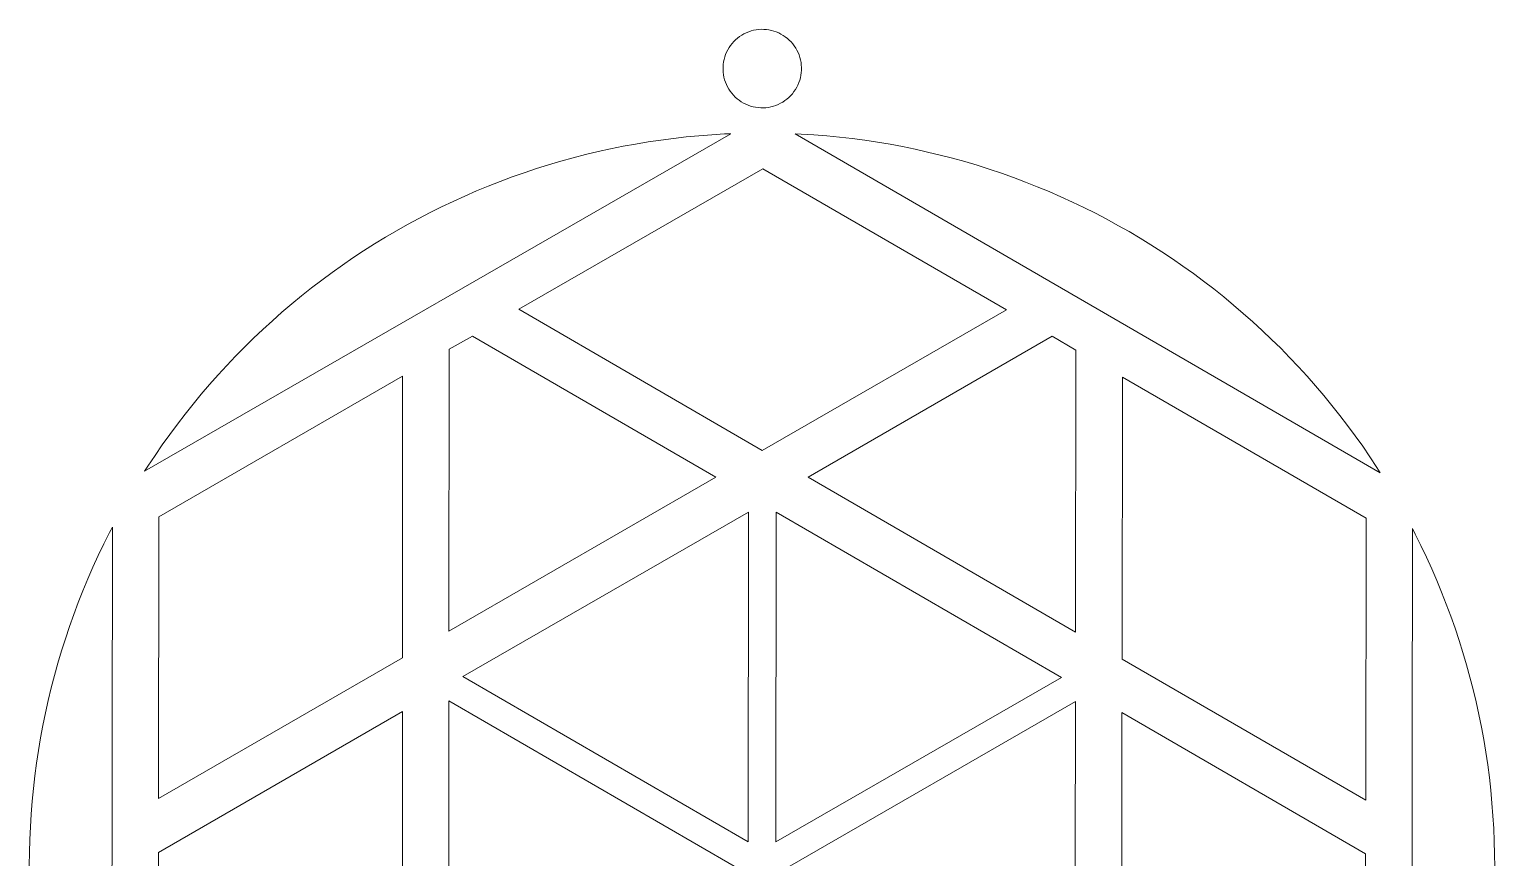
# Model space of a CAD drawing. Header units: millimetres. Extents: x -141 to 141, y -92 to 95.
# Drawn here: x 11.43 to 58.85, y 67.31 to 94.11 of the extents above; entities that cross this region are included whole.
import ezdxf

# ---------------------------------------------------------------- set-up
doc = ezdxf.new("R2010")
doc.units = ezdxf.units.MM
doc.header["$MEASUREMENT"] = 0
doc.layers.add('layer 1', color=7, linetype='Continuous')

msp = doc.modelspace()

# ---------------------------------------------------------------- linework, layer by layer
at = {"layer": 'layer 1', "color": 250, "lineweight": 9}
for points, knots in [([(36.4187, 92.7885), (36.4187, 92.7885), (36.4193, 92.8716), (36.4193, 92.8716), (36.4193, 92.8716), (36.4193, 92.8716), (36.4144, 92.9546), (36.4144, 92.9546), (36.4144, 92.9546), (36.4144, 92.9546), (36.4042, 93.037), (36.4042, 93.037), (36.4042, 93.037), (36.4042, 93.037), (36.3885, 93.1187), (36.3885, 93.1187), (36.3885, 93.1187), (36.3885, 93.1187), (36.3676, 93.1991), (36.3676, 93.1991), (36.3676, 93.1991), (36.3676, 93.1991), (36.3414, 93.278), (36.3414, 93.278), (36.3414, 93.278), (36.3414, 93.278), (36.3102, 93.355), (36.3102, 93.355), (36.3102, 93.355), (36.3102, 93.355), (36.2739, 93.4298), (36.2739, 93.4298), (36.2739, 93.4298), (36.2739, 93.4298), (36.2329, 93.502), (36.2329, 93.502), (36.2329, 93.502), (36.2329, 93.502), (36.1872, 93.5714), (36.1872, 93.5714), (36.1872, 93.5714), (36.1872, 93.5714), (36.1371, 93.6377), (36.1371, 93.6377), (36.1371, 93.6377), (36.1371, 93.6377), (36.0827, 93.7006), (36.0827, 93.7006), (36.0827, 93.7006), (36.0827, 93.7006), (36.0243, 93.7598), (36.0243, 93.7598), (36.0243, 93.7598), (36.0243, 93.7598), (35.9622, 93.815), (35.9622, 93.815), (35.9622, 93.815), (35.9622, 93.815), (35.8967, 93.8661), (35.8967, 93.8661), (35.8967, 93.8661), (35.8967, 93.8661), (35.8279, 93.9127), (35.8279, 93.9127), (35.8279, 93.9127), (35.8279, 93.9127), (35.7562, 93.9548), (35.7562, 93.9548), (35.7562, 93.9548), (35.7562, 93.9548), (35.6819, 93.992), (35.6819, 93.992), (35.6819, 93.992), (35.6819, 93.992), (35.6054, 94.0244), (35.6054, 94.0244), (35.6054, 94.0244), (35.6054, 94.0244), (35.5269, 94.0516), (35.5269, 94.0516), (35.5269, 94.0516), (35.5269, 94.0516), (35.4467, 94.0737), (35.4467, 94.0737), (35.4467, 94.0737), (35.4467, 94.0737), (35.3654, 94.0905), (35.3654, 94.0905), (35.3654, 94.0905), (35.3654, 94.0905), (35.283, 94.1019), (35.283, 94.1019), (35.283, 94.1019), (35.283, 94.1019), (35.2001, 94.1079), (35.2001, 94.1079), (35.2001, 94.1079), (35.2001, 94.1079), (35.117, 94.1085), (35.117, 94.1085), (35.117, 94.1085), (35.117, 94.1085), (35.0341, 94.1037), (35.0341, 94.1037), (35.0341, 94.1037), (35.0341, 94.1037), (34.9516, 94.0934), (34.9516, 94.0934), (34.9516, 94.0934), (34.9516, 94.0934), (34.87, 94.0778), (34.87, 94.0778), (34.87, 94.0778), (34.87, 94.0778), (34.7896, 94.0568), (34.7896, 94.0568), (34.7896, 94.0568), (34.7896, 94.0568), (34.7107, 94.0306), (34.7107, 94.0306), (34.7107, 94.0306), (34.7107, 94.0306), (34.6337, 93.9994), (34.6337, 93.9994), (34.6337, 93.9994), (34.6337, 93.9994), (34.5589, 93.9631), (34.5589, 93.9631), (34.5589, 93.9631), (34.5589, 93.9631), (34.4866, 93.9221), (34.4866, 93.9221), (34.4866, 93.9221), (34.4866, 93.9221), (34.4172, 93.8764), (34.4172, 93.8764), (34.4172, 93.8764), (34.4172, 93.8764), (34.3509, 93.8263), (34.3509, 93.8263), (34.3509, 93.8263), (34.3509, 93.8263), (34.2881, 93.7719), (34.2881, 93.7719), (34.2881, 93.7719), (34.2881, 93.7719), (34.2289, 93.7136), (34.2289, 93.7136), (34.2289, 93.7136), (34.2289, 93.7136), (34.1737, 93.6515), (34.1737, 93.6515), (34.1737, 93.6515), (34.1737, 93.6515), (34.1226, 93.5859), (34.1226, 93.5859), (34.1226, 93.5859), (34.1226, 93.5859), (34.0759, 93.5171), (34.0759, 93.5171), (34.0759, 93.5171), (34.0759, 93.5171), (34.0339, 93.4454), (34.0339, 93.4454), (34.0339, 93.4454), (34.0339, 93.4454), (33.9966, 93.3712), (33.9966, 93.3712), (33.9966, 93.3712), (33.9966, 93.3712), (33.9643, 93.2946), (33.9643, 93.2946), (33.9643, 93.2946), (33.9643, 93.2946), (33.937, 93.2161), (33.937, 93.2161), (33.937, 93.2161), (33.937, 93.2161), (33.9149, 93.136), (33.9149, 93.136), (33.9149, 93.136), (33.9149, 93.136), (33.8982, 93.0546), (33.8982, 93.0546), (33.8982, 93.0546), (33.8982, 93.0546), (33.8867, 92.9723), (33.8867, 92.9723), (33.8867, 92.9723), (33.8867, 92.9723), (33.8807, 92.8894), (33.8807, 92.8894), (33.8807, 92.8894), (33.8807, 92.8894), (33.8801, 92.8063), (33.8801, 92.8063), (33.8801, 92.8063), (33.8801, 92.8063), (33.885, 92.7233), (33.885, 92.7233), (33.885, 92.7233), (33.885, 92.7233), (33.8953, 92.6408), (33.8953, 92.6408), (33.8953, 92.6408), (33.8953, 92.6408), (33.9109, 92.5592), (33.9109, 92.5592), (33.9109, 92.5592), (33.9109, 92.5592), (33.9319, 92.4788), (33.9319, 92.4788), (33.9319, 92.4788), (33.9319, 92.4788), (33.958, 92.3999), (33.958, 92.3999), (33.958, 92.3999), (33.958, 92.3999), (33.9893, 92.3229), (33.9893, 92.3229), (33.9893, 92.3229), (33.9893, 92.3229), (34.0255, 92.2481), (34.0255, 92.2481), (34.0255, 92.2481), (34.0255, 92.2481), (34.0666, 92.1759), (34.0666, 92.1759), (34.0666, 92.1759), (34.0666, 92.1759), (34.1122, 92.1064), (34.1122, 92.1064), (34.1122, 92.1064), (34.1122, 92.1064), (34.1624, 92.0402), (34.1624, 92.0402), (34.1624, 92.0402), (34.1624, 92.0402), (34.2167, 91.9773), (34.2167, 91.9773), (34.2167, 91.9773), (34.2167, 91.9773), (34.2751, 91.9181), (34.2751, 91.9181), (34.2751, 91.9181), (34.2751, 91.9181), (34.3372, 91.8629), (34.3372, 91.8629), (34.3372, 91.8629), (34.3372, 91.8629), (34.4028, 91.8118), (34.4028, 91.8118), (34.4028, 91.8118), (34.4028, 91.8118), (34.4715, 91.7652), (34.4715, 91.7652), (34.4715, 91.7652), (34.4715, 91.7652), (34.5432, 91.7231), (34.5432, 91.7231), (34.5432, 91.7231), (34.5432, 91.7231), (34.6175, 91.6858), (34.6175, 91.6858), (34.6175, 91.6858), (34.6175, 91.6858), (34.6941, 91.6535), (34.6941, 91.6535), (34.6941, 91.6535), (34.6941, 91.6535), (34.7726, 91.6262), (34.7726, 91.6262), (34.7726, 91.6262), (34.7726, 91.6262), (34.8527, 91.6042), (34.8527, 91.6042), (34.8527, 91.6042), (34.8527, 91.6042), (34.9341, 91.5874), (34.9341, 91.5874), (34.9341, 91.5874), (34.9341, 91.5874), (35.0164, 91.576), (35.0164, 91.576), (35.0164, 91.576), (35.0164, 91.576), (35.0993, 91.5699), (35.0993, 91.5699), (35.0993, 91.5699), (35.0993, 91.5699), (35.1824, 91.5694), (35.1824, 91.5694), (35.1824, 91.5694), (35.1824, 91.5694), (35.2653, 91.5742), (35.2653, 91.5742), (35.2653, 91.5742), (35.2653, 91.5742), (35.3478, 91.5845), (35.3478, 91.5845), (35.3478, 91.5845), (35.3478, 91.5845), (35.4294, 91.6001), (35.4294, 91.6001), (35.4294, 91.6001), (35.4294, 91.6001), (35.5099, 91.6211), (35.5099, 91.6211), (35.5099, 91.6211), (35.5099, 91.6211), (35.5887, 91.6472), (35.5887, 91.6472), (35.5887, 91.6472), (35.5887, 91.6472), (35.6657, 91.6785), (35.6657, 91.6785), (35.6657, 91.6785), (35.6657, 91.6785), (35.7405, 91.7147), (35.7405, 91.7147), (35.7405, 91.7147), (35.7405, 91.7147), (35.8128, 91.7558), (35.8128, 91.7558), (35.8128, 91.7558), (35.8128, 91.7558), (35.8822, 91.8015), (35.8822, 91.8015), (35.8822, 91.8015), (35.8822, 91.8015), (35.9485, 91.8516), (35.9485, 91.8516), (35.9485, 91.8516), (35.9485, 91.8516), (36.0114, 91.906), (36.0114, 91.906), (36.0114, 91.906), (36.0114, 91.906), (36.0705, 91.9643), (36.0705, 91.9643), (36.0705, 91.9643), (36.0705, 91.9643), (36.1258, 92.0264), (36.1258, 92.0264), (36.1258, 92.0264), (36.1258, 92.0264), (36.1768, 92.092), (36.1768, 92.092), (36.1768, 92.092), (36.1768, 92.092), (36.2235, 92.1608), (36.2235, 92.1608), (36.2235, 92.1608), (36.2235, 92.1608), (36.2655, 92.2324), (36.2655, 92.2324), (36.2655, 92.2324), (36.2655, 92.2324), (36.3028, 92.3067), (36.3028, 92.3067), (36.3028, 92.3067), (36.3028, 92.3067), (36.3352, 92.3833), (36.3352, 92.3833), (36.3352, 92.3833), (36.3352, 92.3833), (36.3624, 92.4618), (36.3624, 92.4618), (36.3624, 92.4618), (36.3624, 92.4618), (36.3845, 92.5419), (36.3845, 92.5419), (36.3845, 92.5419), (36.3845, 92.5419), (36.4013, 92.6233), (36.4013, 92.6233), (36.4013, 92.6233), (36.4013, 92.6233), (36.4127, 92.7056), (36.4127, 92.7056), (36.4127, 92.7056), (36.4127, 92.7056), (36.4187, 92.7885), (36.4187, 92.7885), (36.4187, 92.7885), (36.4187, 92.7885), (36.4187, 92.7885), (36.4187, 92.7885)], [0, 0, 0, 0, 0.0102041, 0.0102041, 0.0102041, 0.0102041, 0.0204082, 0.0204082, 0.0204082, 0.0204082, 0.0306122, 0.0306122, 0.0306122, 0.0306122, 0.0408163, 0.0408163, 0.0408163, 0.0408163, 0.0510204, 0.0510204, 0.0510204, 0.0510204, 0.0612245, 0.0612245, 0.0612245, 0.0612245, 0.0714286, 0.0714286, 0.0714286, 0.0714286, 0.0816327, 0.0816327, 0.0816327, 0.0816327, 0.0918367, 0.0918367, 0.0918367, 0.0918367, 0.1020408, 0.1020408, 0.1020408, 0.1020408, 0.1122449, 0.1122449, 0.1122449, 0.1122449, 0.122449, 0.122449, 0.122449, 0.122449, 0.1326531, 0.1326531, 0.1326531, 0.1326531, 0.1428571, 0.1428571, 0.1428571, 0.1428571, 0.1530612, 0.1530612, 0.1530612, 0.1530612, 0.1632653, 0.1632653, 0.1632653, 0.1632653, 0.1734694, 0.1734694, 0.1734694, 0.1734694, 0.1836735, 0.1836735, 0.1836735, 0.1836735, 0.1938776, 0.1938776, 0.1938776, 0.1938776, 0.2040816, 0.2040816, 0.2040816, 0.2040816, 0.2142857, 0.2142857, 0.2142857, 0.2142857, 0.2244898, 0.2244898, 0.2244898, 0.2244898, 0.2346939, 0.2346939, 0.2346939, 0.2346939, 0.244898, 0.244898, 0.244898, 0.244898, 0.255102, 0.255102, 0.255102, 0.255102, 0.2653061, 0.2653061, 0.2653061, 0.2653061, 0.2755102, 0.2755102, 0.2755102, 0.2755102, 0.2857143, 0.2857143, 0.2857143, 0.2857143, 0.2959184, 0.2959184, 0.2959184, 0.2959184, 0.3061224, 0.3061224, 0.3061224, 0.3061224, 0.3163265, 0.3163265, 0.3163265, 0.3163265, 0.3265306, 0.3265306, 0.3265306, 0.3265306, 0.3367347, 0.3367347, 0.3367347, 0.3367347, 0.3469388, 0.3469388, 0.3469388, 0.3469388, 0.3571429, 0.3571429, 0.3571429, 0.3571429, 0.3673469, 0.3673469, 0.3673469, 0.3673469, 0.377551, 0.377551, 0.377551, 0.377551, 0.3877551, 0.3877551, 0.3877551, 0.3877551, 0.3979592, 0.3979592, 0.3979592, 0.3979592, 0.4081633, 0.4081633, 0.4081633, 0.4081633, 0.4183673, 0.4183673, 0.4183673, 0.4183673, 0.4285714, 0.4285714, 0.4285714, 0.4285714, 0.4387755, 0.4387755, 0.4387755, 0.4387755, 0.4489796, 0.4489796, 0.4489796, 0.4489796, 0.4591837, 0.4591837, 0.4591837, 0.4591837, 0.4693878, 0.4693878, 0.4693878, 0.4693878, 0.4795918, 0.4795918, 0.4795918, 0.4795918, 0.4897959, 0.4897959, 0.4897959, 0.4897959, 0.5, 0.5, 0.5, 0.5, 0.5102041, 0.5102041, 0.5102041, 0.5102041, 0.5204082, 0.5204082, 0.5204082, 0.5204082, 0.5306122, 0.5306122, 0.5306122, 0.5306122, 0.5408163, 0.5408163, 0.5408163, 0.5408163, 0.5510204, 0.5510204, 0.5510204, 0.5510204, 0.5612245, 0.5612245, 0.5612245, 0.5612245, 0.5714286, 0.5714286, 0.5714286, 0.5714286, 0.5816327, 0.5816327, 0.5816327, 0.5816327, 0.5918367, 0.5918367, 0.5918367, 0.5918367, 0.6020408, 0.6020408, 0.6020408, 0.6020408, 0.6122449, 0.6122449, 0.6122449, 0.6122449, 0.622449, 0.622449, 0.622449, 0.622449, 0.6326531, 0.6326531, 0.6326531, 0.6326531, 0.6428571, 0.6428571, 0.6428571, 0.6428571, 0.6530612, 0.6530612, 0.6530612, 0.6530612, 0.6632653, 0.6632653, 0.6632653, 0.6632653, 0.6734694, 0.6734694, 0.6734694, 0.6734694, 0.6836735, 0.6836735, 0.6836735, 0.6836735, 0.6938776, 0.6938776, 0.6938776, 0.6938776, 0.7040816, 0.7040816, 0.7040816, 0.7040816, 0.7142857, 0.7142857, 0.7142857, 0.7142857, 0.7244898, 0.7244898, 0.7244898, 0.7244898, 0.7346939, 0.7346939, 0.7346939, 0.7346939, 0.744898, 0.744898, 0.744898, 0.744898, 0.755102, 0.755102, 0.755102, 0.755102, 0.7653061, 0.7653061, 0.7653061, 0.7653061, 0.7755102, 0.7755102, 0.7755102, 0.7755102, 0.7857143, 0.7857143, 0.7857143, 0.7857143, 0.7959184, 0.7959184, 0.7959184, 0.7959184, 0.8061224, 0.8061224, 0.8061224, 0.8061224, 0.8163265, 0.8163265, 0.8163265, 0.8163265, 0.8265306, 0.8265306, 0.8265306, 0.8265306, 0.8367347, 0.8367347, 0.8367347, 0.8367347, 0.8469388, 0.8469388, 0.8469388, 0.8469388, 0.8571429, 0.8571429, 0.8571429, 0.8571429, 0.8673469, 0.8673469, 0.8673469, 0.8673469, 0.877551, 0.877551, 0.877551, 0.877551, 0.8877551, 0.8877551, 0.8877551, 0.8877551, 0.8979592, 0.8979592, 0.8979592, 0.8979592, 0.9081633, 0.9081633, 0.9081633, 0.9081633, 0.9183673, 0.9183673, 0.9183673, 0.9183673, 0.9285714, 0.9285714, 0.9285714, 0.9285714, 0.9387755, 0.9387755, 0.9387755, 0.9387755, 0.9489796, 0.9489796, 0.9489796, 0.9489796, 0.9591837, 0.9591837, 0.9591837, 0.9591837, 0.9693878, 0.9693878, 0.9693878, 0.9693878, 0.9795918, 0.9795918, 0.9795918, 0.9795918, 1, 1, 1, 1]), ([(15.163, 79.8113), (15.163, 79.8113), (15.2707, 79.9799), (15.2707, 79.9799), (15.2707, 79.9799), (15.2707, 79.9799), (15.4995, 80.3247), (15.4995, 80.3247), (15.4995, 80.3247), (15.4995, 80.3247), (15.7343, 80.6655), (15.7343, 80.6655), (15.7343, 80.6655), (15.7343, 80.6655), (15.975, 81.0021), (15.975, 81.0021), (15.975, 81.0021), (15.975, 81.0021), (16.2215, 81.3345), (16.2215, 81.3345), (16.2215, 81.3345), (16.2215, 81.3345), (16.4738, 81.6625), (16.4738, 81.6625), (16.4738, 81.6625), (16.4738, 81.6625), (16.7318, 81.9861), (16.7318, 81.9861), (16.7318, 81.9861), (16.7318, 81.9861), (16.9954, 82.3051), (16.9954, 82.3051), (16.9954, 82.3051), (16.9954, 82.3051), (17.2646, 82.6195), (17.2646, 82.6195), (17.2646, 82.6195), (17.2646, 82.6195), (17.5391, 82.9291), (17.5391, 82.9291), (17.5391, 82.9291), (17.5391, 82.9291), (17.8191, 83.2339), (17.8191, 83.2339), (17.8191, 83.2339), (17.8191, 83.2339), (18.1043, 83.5337), (18.1043, 83.5337), (18.1043, 83.5337), (18.1043, 83.5337), (18.3947, 83.8286), (18.3947, 83.8286), (18.3947, 83.8286), (18.3947, 83.8286), (18.6902, 84.1183), (18.6902, 84.1183), (18.6902, 84.1183), (18.6902, 84.1183), (18.9907, 84.4028), (18.9907, 84.4028), (18.9907, 84.4028), (18.9907, 84.4028), (19.2961, 84.682), (19.2961, 84.682), (19.2961, 84.682), (19.2961, 84.682), (19.6064, 84.9559), (19.6064, 84.9559), (19.6064, 84.9559), (19.6064, 84.9559), (19.9214, 85.2243), (19.9214, 85.2243), (19.9214, 85.2243), (19.9214, 85.2243), (20.241, 85.4872), (20.241, 85.4872), (20.241, 85.4872), (20.241, 85.4872), (20.5652, 85.7444), (20.5652, 85.7444), (20.5652, 85.7444), (20.5652, 85.7444), (20.8938, 85.9959), (20.8938, 85.9959), (20.8938, 85.9959), (20.8938, 85.9959), (21.2268, 86.2417), (21.2268, 86.2417), (21.2268, 86.2417), (21.2268, 86.2417), (21.5639, 86.4816), (21.5639, 86.4816), (21.5639, 86.4816), (21.5639, 86.4816), (21.9053, 86.7157), (21.9053, 86.7157), (21.9053, 86.7157), (21.9053, 86.7157), (22.2506, 86.9437), (22.2506, 86.9437), (22.2506, 86.9437), (22.2506, 86.9437), (22.5999, 87.1656), (22.5999, 87.1656), (22.5999, 87.1656), (22.5999, 87.1656), (22.953, 87.3814), (22.953, 87.3814), (22.953, 87.3814), (22.953, 87.3814), (23.3098, 87.5911), (23.3098, 87.5911), (23.3098, 87.5911), (23.3098, 87.5911), (23.6702, 87.7944), (23.6702, 87.7944), (23.6702, 87.7944), (23.6702, 87.7944), (24.0342, 87.9915), (24.0342, 87.9915), (24.0342, 87.9915), (24.0342, 87.9915), (24.4015, 88.1821), (24.4015, 88.1821), (24.4015, 88.1821), (24.4015, 88.1821), (24.772, 88.3664), (24.772, 88.3664), (24.772, 88.3664), (24.772, 88.3664), (25.1457, 88.5441), (25.1457, 88.5441), (25.1457, 88.5441), (25.1457, 88.5441), (25.5225, 88.7153), (25.5225, 88.7153), (25.5225, 88.7153), (25.5225, 88.7153), (25.9022, 88.8798), (25.9022, 88.8798), (25.9022, 88.8798), (25.9022, 88.8798), (26.2847, 89.0378), (26.2847, 89.0378), (26.2847, 89.0378), (26.2847, 89.0378), (26.67, 89.189), (26.67, 89.189), (26.67, 89.189), (26.67, 89.189), (27.0578, 89.3335), (27.0578, 89.3335), (27.0578, 89.3335), (27.0578, 89.3335), (27.448, 89.4712), (27.448, 89.4712), (27.448, 89.4712), (27.448, 89.4712), (27.8406, 89.602), (27.8406, 89.602), (27.8406, 89.602), (27.8406, 89.602), (28.2354, 89.726), (28.2354, 89.726), (28.2354, 89.726), (28.2354, 89.726), (28.6324, 89.8431), (28.6324, 89.8431), (28.6324, 89.8431), (28.6324, 89.8431), (29.0313, 89.9532), (29.0313, 89.9532), (29.0313, 89.9532), (29.0313, 89.9532), (29.4321, 90.0564), (29.4321, 90.0564), (29.4321, 90.0564), (29.4321, 90.0564), (29.8346, 90.1525), (29.8346, 90.1525), (29.8346, 90.1525), (29.8346, 90.1525), (30.2387, 90.2416), (30.2387, 90.2416), (30.2387, 90.2416), (30.2387, 90.2416), (30.6443, 90.3236), (30.6443, 90.3236), (30.6443, 90.3236), (30.6443, 90.3236), (31.0513, 90.3986), (31.0513, 90.3986), (31.0513, 90.3986), (31.0513, 90.3986), (31.4596, 90.4664), (31.4596, 90.4664), (31.4596, 90.4664), (31.4596, 90.4664), (31.8689, 90.5271), (31.8689, 90.5271), (31.8689, 90.5271), (31.8689, 90.5271), (32.2793, 90.5806), (32.2793, 90.5806), (32.2793, 90.5806), (32.2793, 90.5806), (32.6905, 90.627), (32.6905, 90.627), (32.6905, 90.627), (32.6905, 90.627), (33.1025, 90.6662), (33.1025, 90.6662), (33.1025, 90.6662), (33.1025, 90.6662), (33.5151, 90.6982), (33.5151, 90.6982), (33.5151, 90.6982), (33.5151, 90.6982), (33.9282, 90.723), (33.9282, 90.723), (33.9282, 90.723), (33.9282, 90.723), (34.128, 90.7315), (34.128, 90.7315), (34.128, 90.7315), (34.128, 90.7315), (15.163, 79.8113), (15.163, 79.8113), (15.163, 79.8113), (15.163, 79.8113), (15.163, 79.8113), (15.163, 79.8113)], [0, 0, 0, 0, 0.0169492, 0.0169492, 0.0169492, 0.0169492, 0.0338983, 0.0338983, 0.0338983, 0.0338983, 0.0508475, 0.0508475, 0.0508475, 0.0508475, 0.0677966, 0.0677966, 0.0677966, 0.0677966, 0.0847458, 0.0847458, 0.0847458, 0.0847458, 0.1016949, 0.1016949, 0.1016949, 0.1016949, 0.1186441, 0.1186441, 0.1186441, 0.1186441, 0.1355932, 0.1355932, 0.1355932, 0.1355932, 0.1525424, 0.1525424, 0.1525424, 0.1525424, 0.1694915, 0.1694915, 0.1694915, 0.1694915, 0.1864407, 0.1864407, 0.1864407, 0.1864407, 0.2033898, 0.2033898, 0.2033898, 0.2033898, 0.220339, 0.220339, 0.220339, 0.220339, 0.2372881, 0.2372881, 0.2372881, 0.2372881, 0.2542373, 0.2542373, 0.2542373, 0.2542373, 0.2711864, 0.2711864, 0.2711864, 0.2711864, 0.2881356, 0.2881356, 0.2881356, 0.2881356, 0.3050847, 0.3050847, 0.3050847, 0.3050847, 0.3220339, 0.3220339, 0.3220339, 0.3220339, 0.3389831, 0.3389831, 0.3389831, 0.3389831, 0.3559322, 0.3559322, 0.3559322, 0.3559322, 0.3728814, 0.3728814, 0.3728814, 0.3728814, 0.3898305, 0.3898305, 0.3898305, 0.3898305, 0.4067797, 0.4067797, 0.4067797, 0.4067797, 0.4237288, 0.4237288, 0.4237288, 0.4237288, 0.440678, 0.440678, 0.440678, 0.440678, 0.4576271, 0.4576271, 0.4576271, 0.4576271, 0.4745763, 0.4745763, 0.4745763, 0.4745763, 0.4915254, 0.4915254, 0.4915254, 0.4915254, 0.5084746, 0.5084746, 0.5084746, 0.5084746, 0.5254237, 0.5254237, 0.5254237, 0.5254237, 0.5423729, 0.5423729, 0.5423729, 0.5423729, 0.559322, 0.559322, 0.559322, 0.559322, 0.5762712, 0.5762712, 0.5762712, 0.5762712, 0.5932203, 0.5932203, 0.5932203, 0.5932203, 0.6101695, 0.6101695, 0.6101695, 0.6101695, 0.6271186, 0.6271186, 0.6271186, 0.6271186, 0.6440678, 0.6440678, 0.6440678, 0.6440678, 0.6610169, 0.6610169, 0.6610169, 0.6610169, 0.6779661, 0.6779661, 0.6779661, 0.6779661, 0.6949153, 0.6949153, 0.6949153, 0.6949153, 0.7118644, 0.7118644, 0.7118644, 0.7118644, 0.7288136, 0.7288136, 0.7288136, 0.7288136, 0.7457627, 0.7457627, 0.7457627, 0.7457627, 0.7627119, 0.7627119, 0.7627119, 0.7627119, 0.779661, 0.779661, 0.779661, 0.779661, 0.7966102, 0.7966102, 0.7966102, 0.7966102, 0.8135593, 0.8135593, 0.8135593, 0.8135593, 0.8305085, 0.8305085, 0.8305085, 0.8305085, 0.8474576, 0.8474576, 0.8474576, 0.8474576, 0.8644068, 0.8644068, 0.8644068, 0.8644068, 0.8813559, 0.8813559, 0.8813559, 0.8813559, 0.8983051, 0.8983051, 0.8983051, 0.8983051, 0.9152542, 0.9152542, 0.9152542, 0.9152542, 0.9322034, 0.9322034, 0.9322034, 0.9322034, 0.9491525, 0.9491525, 0.9491525, 0.9491525, 0.9661017, 0.9661017, 0.9661017, 0.9661017, 1, 1, 1, 1]), ([(36.2103, 90.7291), (36.2103, 90.7291), (36.4101, 90.7201), (36.4101, 90.7201), (36.4101, 90.7201), (36.4101, 90.7201), (36.8231, 90.6944), (36.8231, 90.6944), (36.8231, 90.6944), (36.8231, 90.6944), (37.2356, 90.6614), (37.2356, 90.6614), (37.2356, 90.6614), (37.2356, 90.6614), (37.6475, 90.6213), (37.6475, 90.6213), (37.6475, 90.6213), (37.6475, 90.6213), (38.0586, 90.574), (38.0586, 90.574), (38.0586, 90.574), (38.0586, 90.574), (38.4689, 90.5195), (38.4689, 90.5195), (38.4689, 90.5195), (38.4689, 90.5195), (38.8781, 90.4578), (38.8781, 90.4578), (38.8781, 90.4578), (38.8781, 90.4578), (39.2862, 90.389), (39.2862, 90.389), (39.2862, 90.389), (39.2862, 90.389), (39.693, 90.3132), (39.693, 90.3132), (39.693, 90.3132), (39.693, 90.3132), (40.0984, 90.2302), (40.0984, 90.2302), (40.0984, 90.2302), (40.0984, 90.2302), (40.5023, 90.1401), (40.5023, 90.1401), (40.5023, 90.1401), (40.5023, 90.1401), (40.9046, 90.0431), (40.9046, 90.0431), (40.9046, 90.0431), (40.9046, 90.0431), (41.3052, 89.939), (41.3052, 89.939), (41.3052, 89.939), (41.3052, 89.939), (41.7038, 89.8279), (41.7038, 89.8279), (41.7038, 89.8279), (41.7038, 89.8279), (42.1005, 89.7099), (42.1005, 89.7099), (42.1005, 89.7099), (42.1005, 89.7099), (42.495, 89.585), (42.495, 89.585), (42.495, 89.585), (42.495, 89.585), (42.8873, 89.4533), (42.8873, 89.4533), (42.8873, 89.4533), (42.8873, 89.4533), (43.2772, 89.3147), (43.2772, 89.3147), (43.2772, 89.3147), (43.2772, 89.3147), (43.6647, 89.1693), (43.6647, 89.1693), (43.6647, 89.1693), (43.6647, 89.1693), (44.0496, 89.0172), (44.0496, 89.0172), (44.0496, 89.0172), (44.0496, 89.0172), (44.4317, 88.8584), (44.4317, 88.8584), (44.4317, 88.8584), (44.4317, 88.8584), (44.811, 88.6929), (44.811, 88.6929), (44.811, 88.6929), (44.811, 88.6929), (45.1874, 88.5209), (45.1874, 88.5209), (45.1874, 88.5209), (45.1874, 88.5209), (45.5607, 88.3423), (45.5607, 88.3423), (45.5607, 88.3423), (45.5607, 88.3423), (45.9309, 88.1572), (45.9309, 88.1572), (45.9309, 88.1572), (45.9309, 88.1572), (46.2977, 87.9657), (46.2977, 87.9657), (46.2977, 87.9657), (46.2977, 87.9657), (46.6612, 87.7678), (46.6612, 87.7678), (46.6612, 87.7678), (46.6612, 87.7678), (47.0211, 87.5636), (47.0211, 87.5636), (47.0211, 87.5636), (47.0211, 87.5636), (47.3775, 87.3532), (47.3775, 87.3532), (47.3775, 87.3532), (47.3775, 87.3532), (47.7301, 87.1365), (47.7301, 87.1365), (47.7301, 87.1365), (47.7301, 87.1365), (48.0788, 86.9138), (48.0788, 86.9138), (48.0788, 86.9138), (48.0788, 86.9138), (48.4237, 86.6849), (48.4237, 86.6849), (48.4237, 86.6849), (48.4237, 86.6849), (48.7644, 86.4502), (48.7644, 86.4502), (48.7644, 86.4502), (48.7644, 86.4502), (49.1011, 86.2094), (49.1011, 86.2094), (49.1011, 86.2094), (49.1011, 86.2094), (49.4334, 85.9629), (49.4334, 85.9629), (49.4334, 85.9629), (49.4334, 85.9629), (49.7615, 85.7106), (49.7615, 85.7106), (49.7615, 85.7106), (49.7615, 85.7106), (50.085, 85.4526), (50.085, 85.4526), (50.085, 85.4526), (50.085, 85.4526), (50.4041, 85.189), (50.4041, 85.189), (50.4041, 85.189), (50.4041, 85.189), (50.7184, 84.9199), (50.7184, 84.9199), (50.7184, 84.9199), (50.7184, 84.9199), (51.0281, 84.6453), (51.0281, 84.6453), (51.0281, 84.6453), (51.0281, 84.6453), (51.3329, 84.3654), (51.3329, 84.3654), (51.3329, 84.3654), (51.3329, 84.3654), (51.6327, 84.0802), (51.6327, 84.0802), (51.6327, 84.0802), (51.6327, 84.0802), (51.9275, 83.7897), (51.9275, 83.7897), (51.9275, 83.7897), (51.9275, 83.7897), (52.2173, 83.4942), (52.2173, 83.4942), (52.2173, 83.4942), (52.2173, 83.4942), (52.5018, 83.1937), (52.5018, 83.1937), (52.5018, 83.1937), (52.5018, 83.1937), (52.781, 82.8883), (52.781, 82.8883), (52.781, 82.8883), (52.781, 82.8883), (53.0549, 82.578), (53.0549, 82.578), (53.0549, 82.578), (53.0549, 82.578), (53.3233, 82.263), (53.3233, 82.263), (53.3233, 82.263), (53.3233, 82.263), (53.5861, 81.9434), (53.5861, 81.9434), (53.5861, 81.9434), (53.5861, 81.9434), (53.8434, 81.6192), (53.8434, 81.6192), (53.8434, 81.6192), (53.8434, 81.6192), (54.0949, 81.2906), (54.0949, 81.2906), (54.0949, 81.2906), (54.0949, 81.2906), (54.3407, 80.9577), (54.3407, 80.9577), (54.3407, 80.9577), (54.3407, 80.9577), (54.5806, 80.6205), (54.5806, 80.6205), (54.5806, 80.6205), (54.5806, 80.6205), (54.8146, 80.2792), (54.8146, 80.2792), (54.8146, 80.2792), (54.8146, 80.2792), (55.0426, 79.9338), (55.0426, 79.9338), (55.0426, 79.9338), (55.0426, 79.9338), (55.1499, 79.765), (55.1499, 79.765), (55.1499, 79.765), (55.1499, 79.765), (36.2103, 90.7291), (36.2103, 90.7291), (36.2103, 90.7291), (36.2103, 90.7291), (36.2103, 90.7291), (36.2103, 90.7291)], [0, 0, 0, 0, 0.0169492, 0.0169492, 0.0169492, 0.0169492, 0.0338983, 0.0338983, 0.0338983, 0.0338983, 0.0508475, 0.0508475, 0.0508475, 0.0508475, 0.0677966, 0.0677966, 0.0677966, 0.0677966, 0.0847458, 0.0847458, 0.0847458, 0.0847458, 0.1016949, 0.1016949, 0.1016949, 0.1016949, 0.1186441, 0.1186441, 0.1186441, 0.1186441, 0.1355932, 0.1355932, 0.1355932, 0.1355932, 0.1525424, 0.1525424, 0.1525424, 0.1525424, 0.1694915, 0.1694915, 0.1694915, 0.1694915, 0.1864407, 0.1864407, 0.1864407, 0.1864407, 0.2033898, 0.2033898, 0.2033898, 0.2033898, 0.220339, 0.220339, 0.220339, 0.220339, 0.2372881, 0.2372881, 0.2372881, 0.2372881, 0.2542373, 0.2542373, 0.2542373, 0.2542373, 0.2711864, 0.2711864, 0.2711864, 0.2711864, 0.2881356, 0.2881356, 0.2881356, 0.2881356, 0.3050847, 0.3050847, 0.3050847, 0.3050847, 0.3220339, 0.3220339, 0.3220339, 0.3220339, 0.3389831, 0.3389831, 0.3389831, 0.3389831, 0.3559322, 0.3559322, 0.3559322, 0.3559322, 0.3728814, 0.3728814, 0.3728814, 0.3728814, 0.3898305, 0.3898305, 0.3898305, 0.3898305, 0.4067797, 0.4067797, 0.4067797, 0.4067797, 0.4237288, 0.4237288, 0.4237288, 0.4237288, 0.440678, 0.440678, 0.440678, 0.440678, 0.4576271, 0.4576271, 0.4576271, 0.4576271, 0.4745763, 0.4745763, 0.4745763, 0.4745763, 0.4915254, 0.4915254, 0.4915254, 0.4915254, 0.5084746, 0.5084746, 0.5084746, 0.5084746, 0.5254237, 0.5254237, 0.5254237, 0.5254237, 0.5423729, 0.5423729, 0.5423729, 0.5423729, 0.559322, 0.559322, 0.559322, 0.559322, 0.5762712, 0.5762712, 0.5762712, 0.5762712, 0.5932203, 0.5932203, 0.5932203, 0.5932203, 0.6101695, 0.6101695, 0.6101695, 0.6101695, 0.6271186, 0.6271186, 0.6271186, 0.6271186, 0.6440678, 0.6440678, 0.6440678, 0.6440678, 0.6610169, 0.6610169, 0.6610169, 0.6610169, 0.6779661, 0.6779661, 0.6779661, 0.6779661, 0.6949153, 0.6949153, 0.6949153, 0.6949153, 0.7118644, 0.7118644, 0.7118644, 0.7118644, 0.7288136, 0.7288136, 0.7288136, 0.7288136, 0.7457627, 0.7457627, 0.7457627, 0.7457627, 0.7627119, 0.7627119, 0.7627119, 0.7627119, 0.779661, 0.779661, 0.779661, 0.779661, 0.7966102, 0.7966102, 0.7966102, 0.7966102, 0.8135593, 0.8135593, 0.8135593, 0.8135593, 0.8305085, 0.8305085, 0.8305085, 0.8305085, 0.8474576, 0.8474576, 0.8474576, 0.8474576, 0.8644068, 0.8644068, 0.8644068, 0.8644068, 0.8813559, 0.8813559, 0.8813559, 0.8813559, 0.8983051, 0.8983051, 0.8983051, 0.8983051, 0.9152542, 0.9152542, 0.9152542, 0.9152542, 0.9322034, 0.9322034, 0.9322034, 0.9322034, 0.9491525, 0.9491525, 0.9491525, 0.9491525, 0.9661017, 0.9661017, 0.9661017, 0.9661017, 1, 1, 1, 1]), ([(27.2694, 85.0514), (27.2694, 85.0514), (35.1678, 89.5993), (35.1678, 89.5993), (35.1678, 89.5993), (35.1678, 89.5993), (43.0543, 85.0339), (43.0543, 85.0339), (43.0543, 85.0339), (43.0543, 85.0339), (35.1524, 80.4839), (35.1524, 80.4839), (35.1524, 80.4839), (35.1524, 80.4839), (27.2694, 85.0514), (27.2694, 85.0514), (27.2694, 85.0514), (27.2694, 85.0514), (27.2694, 85.0514), (27.2694, 85.0514)], [0, 0, 0, 0, 0.1666667, 0.1666667, 0.1666667, 0.1666667, 0.3333333, 0.3333333, 0.3333333, 0.3333333, 0.5, 0.5, 0.5, 0.5, 0.6666667, 0.6666667, 0.6666667, 0.6666667, 1, 1, 1, 1]), ([(25.0086, 74.643), (25.0086, 74.643), (33.6517, 79.6198), (33.6517, 79.6198), (33.6517, 79.6198), (33.6517, 79.6198), (25.7687, 84.1873), (25.7687, 84.1873), (25.7687, 84.1873), (25.7687, 84.1873), (25.0227, 83.7577), (25.0227, 83.7577), (25.0227, 83.7577), (25.0227, 83.7577), (25.0086, 74.643), (25.0086, 74.643), (25.0086, 74.643), (25.0086, 74.643), (25.0086, 74.643), (25.0086, 74.643)], [0, 0, 0, 0, 0.1666667, 0.1666667, 0.1666667, 0.1666667, 0.3333333, 0.3333333, 0.3333333, 0.3333333, 0.5, 0.5, 0.5, 0.5, 0.6666667, 0.6666667, 0.6666667, 0.6666667, 1, 1, 1, 1]), ([(36.6355, 79.6245), (36.6355, 79.6245), (45.2888, 74.6108), (45.2888, 74.6108), (45.2888, 74.6108), (45.2888, 74.6108), (45.3028, 83.7322), (45.3028, 83.7322), (45.3028, 83.7322), (45.3028, 83.7322), (44.5276, 84.181), (44.5276, 84.181), (44.5276, 84.181), (44.5276, 84.181), (36.6355, 79.6245), (36.6355, 79.6245), (36.6355, 79.6245), (36.6355, 79.6245), (36.6355, 79.6245), (36.6355, 79.6245)], [0, 0, 0, 0, 0.1666667, 0.1666667, 0.1666667, 0.1666667, 0.3333333, 0.3333333, 0.3333333, 0.3333333, 0.5, 0.5, 0.5, 0.5, 0.6666667, 0.6666667, 0.6666667, 0.6666667, 1, 1, 1, 1]), ([(15.6096, 69.231), (15.6096, 69.231), (23.5058, 73.7777), (23.5058, 73.7777), (23.5058, 73.7777), (23.5058, 73.7777), (23.5058, 82.8843), (23.5058, 82.8843), (23.5058, 82.8843), (23.5058, 82.8843), (15.6198, 78.3435), (15.6198, 78.3435), (15.6198, 78.3435), (15.6198, 78.3435), (15.6096, 69.231), (15.6096, 69.231), (15.6096, 69.231), (15.6096, 69.231), (15.6096, 69.231), (15.6096, 69.231)], [0, 0, 0, 0, 0.1666667, 0.1666667, 0.1666667, 0.1666667, 0.3333333, 0.3333333, 0.3333333, 0.3333333, 0.5, 0.5, 0.5, 0.5, 0.6666667, 0.6666667, 0.6666667, 0.6666667, 1, 1, 1, 1]), ([(46.7934, 73.739), (46.7934, 73.739), (46.808, 82.8609), (46.808, 82.8609), (46.808, 82.8609), (46.808, 82.8609), (54.689, 78.2986), (54.689, 78.2986), (54.689, 78.2986), (54.689, 78.2986), (54.6788, 69.1701), (54.6788, 69.1701), (54.6788, 69.1701), (54.6788, 69.1701), (46.7934, 73.739), (46.7934, 73.739), (46.7934, 73.739), (46.7934, 73.739), (46.7934, 73.739), (46.7934, 73.739)], [0, 0, 0, 0, 0.1666667, 0.1666667, 0.1666667, 0.1666667, 0.3333333, 0.3333333, 0.3333333, 0.3333333, 0.5, 0.5, 0.5, 0.5, 0.6666667, 0.6666667, 0.6666667, 0.6666667, 1, 1, 1, 1]), ([(25.456, 73.1697), (25.456, 73.1697), (34.705, 78.4953), (34.705, 78.4953), (34.705, 78.4953), (34.705, 78.4953), (34.6926, 67.8227), (34.6926, 67.8227), (34.6926, 67.8227), (34.6926, 67.8227), (25.456, 73.1697), (25.456, 73.1697), (25.456, 73.1697), (25.456, 73.1697), (25.456, 73.1697), (25.456, 73.1697)], [0, 0, 0, 0, 0.2, 0.2, 0.2, 0.2, 0.4, 0.4, 0.4, 0.4, 0.6, 0.6, 0.6, 0.6, 1, 1, 1, 1]), ([(35.5926, 67.8216), (35.5926, 67.8216), (44.8321, 73.1418), (44.8321, 73.1418), (44.8321, 73.1418), (44.8321, 73.1418), (35.605, 78.4881), (35.605, 78.4881), (35.605, 78.4881), (35.605, 78.4881), (35.5926, 67.8216), (35.5926, 67.8216), (35.5926, 67.8216), (35.5926, 67.8216), (35.5926, 67.8216), (35.5926, 67.8216)], [0, 0, 0, 0, 0.2, 0.2, 0.2, 0.2, 0.4, 0.4, 0.4, 0.4, 0.6, 0.6, 0.6, 0.6, 1, 1, 1, 1]), ([(14.0944, 56.125), (14.0944, 56.125), (14.1198, 78.0092), (14.1198, 78.0092), (14.1198, 78.0092), (14.1198, 78.0092), (14.0272, 77.8319), (14.0272, 77.8319), (14.0272, 77.8319), (14.0272, 77.8319), (13.8422, 77.4618), (13.8422, 77.4618), (13.8422, 77.4618), (13.8422, 77.4618), (13.6636, 77.0884), (13.6636, 77.0884), (13.6636, 77.0884), (13.6636, 77.0884), (13.4915, 76.7121), (13.4915, 76.7121), (13.4915, 76.7121), (13.4915, 76.7121), (13.3261, 76.3328), (13.3261, 76.3328), (13.3261, 76.3328), (13.3261, 76.3328), (13.1672, 75.9506), (13.1672, 75.9506), (13.1672, 75.9506), (13.1672, 75.9506), (13.0151, 75.5657), (13.0151, 75.5657), (13.0151, 75.5657), (13.0151, 75.5657), (12.8697, 75.1783), (12.8697, 75.1783), (12.8697, 75.1783), (12.8697, 75.1783), (12.7312, 74.7883), (12.7312, 74.7883), (12.7312, 74.7883), (12.7312, 74.7883), (12.5994, 74.396), (12.5994, 74.396), (12.5994, 74.396), (12.5994, 74.396), (12.4745, 74.0015), (12.4745, 74.0015), (12.4745, 74.0015), (12.4745, 74.0015), (12.3565, 73.6048), (12.3565, 73.6048), (12.3565, 73.6048), (12.3565, 73.6048), (12.2454, 73.2062), (12.2454, 73.2062), (12.2454, 73.2062), (12.2454, 73.2062), (12.1414, 72.8057), (12.1414, 72.8057), (12.1414, 72.8057), (12.1414, 72.8057), (12.0443, 72.4034), (12.0443, 72.4034), (12.0443, 72.4034), (12.0443, 72.4034), (11.9542, 71.9994), (11.9542, 71.9994), (11.9542, 71.9994), (11.9542, 71.9994), (11.8713, 71.594), (11.8713, 71.594), (11.8713, 71.594), (11.8713, 71.594), (11.7954, 71.1872), (11.7954, 71.1872), (11.7954, 71.1872), (11.7954, 71.1872), (11.7266, 70.7791), (11.7266, 70.7791), (11.7266, 70.7791), (11.7266, 70.7791), (11.665, 70.3699), (11.665, 70.3699), (11.665, 70.3699), (11.665, 70.3699), (11.6105, 69.9597), (11.6105, 69.9597), (11.6105, 69.9597), (11.6105, 69.9597), (11.5632, 69.5485), (11.5632, 69.5485), (11.5632, 69.5485), (11.5632, 69.5485), (11.523, 69.1367), (11.523, 69.1367), (11.523, 69.1367), (11.523, 69.1367), (11.4901, 68.7241), (11.4901, 68.7241), (11.4901, 68.7241), (11.4901, 68.7241), (11.4643, 68.3111), (11.4643, 68.3111), (11.4643, 68.3111), (11.4643, 68.3111), (11.4458, 67.8977), (11.4458, 67.8977), (11.4458, 67.8977), (11.4458, 67.8977), (11.4345, 67.484), (11.4345, 67.484), (11.4345, 67.484), (11.4345, 67.484), (11.4304, 67.0702), (11.4304, 67.0702), (11.4304, 67.0702), (11.4304, 67.0702), (11.4335, 66.6564), (11.4335, 66.6564), (11.4335, 66.6564), (11.4335, 66.6564), (11.4439, 66.2427), (11.4439, 66.2427), (11.4439, 66.2427), (11.4439, 66.2427), (11.4614, 65.8292), (11.4614, 65.8292), (11.4614, 65.8292), (11.4614, 65.8292), (11.4862, 65.4161), (11.4862, 65.4161), (11.4862, 65.4161), (11.4862, 65.4161), (11.5182, 65.0035), (11.5182, 65.0035), (11.5182, 65.0035), (11.5182, 65.0035), (11.5574, 64.5915), (11.5574, 64.5915), (11.5574, 64.5915), (11.5574, 64.5915), (11.6038, 64.1803), (11.6038, 64.1803), (11.6038, 64.1803), (11.6038, 64.1803), (11.6573, 63.7699), (11.6573, 63.7699), (11.6573, 63.7699), (11.6573, 63.7699), (11.718, 63.3606), (11.718, 63.3606), (11.718, 63.3606), (11.718, 63.3606), (11.7859, 62.9523), (11.7859, 62.9523), (11.7859, 62.9523), (11.7859, 62.9523), (11.8608, 62.5454), (11.8608, 62.5454), (11.8608, 62.5454), (11.8608, 62.5454), (11.9428, 62.1397), (11.9428, 62.1397), (11.9428, 62.1397), (11.9428, 62.1397), (12.0319, 61.7356), (12.0319, 61.7356), (12.0319, 61.7356), (12.0319, 61.7356), (12.1281, 61.3331), (12.1281, 61.3331), (12.1281, 61.3331), (12.1281, 61.3331), (12.2312, 60.9323), (12.2312, 60.9323), (12.2312, 60.9323), (12.2312, 60.9323), (12.3414, 60.5334), (12.3414, 60.5334), (12.3414, 60.5334), (12.3414, 60.5334), (12.4584, 60.1365), (12.4584, 60.1365), (12.4584, 60.1365), (12.4584, 60.1365), (12.5824, 59.7416), (12.5824, 59.7416), (12.5824, 59.7416), (12.5824, 59.7416), (12.7133, 59.349), (12.7133, 59.349), (12.7133, 59.349), (12.7133, 59.349), (12.851, 58.9588), (12.851, 58.9588), (12.851, 58.9588), (12.851, 58.9588), (12.9954, 58.571), (12.9954, 58.571), (12.9954, 58.571), (12.9954, 58.571), (13.1467, 58.1858), (13.1467, 58.1858), (13.1467, 58.1858), (13.1467, 58.1858), (13.3046, 57.8033), (13.3046, 57.8033), (13.3046, 57.8033), (13.3046, 57.8033), (13.4692, 57.4236), (13.4692, 57.4236), (13.4692, 57.4236), (13.4692, 57.4236), (13.6404, 57.0468), (13.6404, 57.0468), (13.6404, 57.0468), (13.6404, 57.0468), (13.8181, 56.6731), (13.8181, 56.6731), (13.8181, 56.6731), (13.8181, 56.6731), (14.0023, 56.3025), (14.0023, 56.3025), (14.0023, 56.3025), (14.0023, 56.3025), (14.0944, 56.125), (14.0944, 56.125), (14.0944, 56.125), (14.0944, 56.125), (14.0944, 56.125), (14.0944, 56.125)], [0, 0, 0, 0, 0.0169492, 0.0169492, 0.0169492, 0.0169492, 0.0338983, 0.0338983, 0.0338983, 0.0338983, 0.0508475, 0.0508475, 0.0508475, 0.0508475, 0.0677966, 0.0677966, 0.0677966, 0.0677966, 0.0847458, 0.0847458, 0.0847458, 0.0847458, 0.1016949, 0.1016949, 0.1016949, 0.1016949, 0.1186441, 0.1186441, 0.1186441, 0.1186441, 0.1355932, 0.1355932, 0.1355932, 0.1355932, 0.1525424, 0.1525424, 0.1525424, 0.1525424, 0.1694915, 0.1694915, 0.1694915, 0.1694915, 0.1864407, 0.1864407, 0.1864407, 0.1864407, 0.2033898, 0.2033898, 0.2033898, 0.2033898, 0.220339, 0.220339, 0.220339, 0.220339, 0.2372881, 0.2372881, 0.2372881, 0.2372881, 0.2542373, 0.2542373, 0.2542373, 0.2542373, 0.2711864, 0.2711864, 0.2711864, 0.2711864, 0.2881356, 0.2881356, 0.2881356, 0.2881356, 0.3050847, 0.3050847, 0.3050847, 0.3050847, 0.3220339, 0.3220339, 0.3220339, 0.3220339, 0.3389831, 0.3389831, 0.3389831, 0.3389831, 0.3559322, 0.3559322, 0.3559322, 0.3559322, 0.3728814, 0.3728814, 0.3728814, 0.3728814, 0.3898305, 0.3898305, 0.3898305, 0.3898305, 0.4067797, 0.4067797, 0.4067797, 0.4067797, 0.4237288, 0.4237288, 0.4237288, 0.4237288, 0.440678, 0.440678, 0.440678, 0.440678, 0.4576271, 0.4576271, 0.4576271, 0.4576271, 0.4745763, 0.4745763, 0.4745763, 0.4745763, 0.4915254, 0.4915254, 0.4915254, 0.4915254, 0.5084746, 0.5084746, 0.5084746, 0.5084746, 0.5254237, 0.5254237, 0.5254237, 0.5254237, 0.5423729, 0.5423729, 0.5423729, 0.5423729, 0.559322, 0.559322, 0.559322, 0.559322, 0.5762712, 0.5762712, 0.5762712, 0.5762712, 0.5932203, 0.5932203, 0.5932203, 0.5932203, 0.6101695, 0.6101695, 0.6101695, 0.6101695, 0.6271186, 0.6271186, 0.6271186, 0.6271186, 0.6440678, 0.6440678, 0.6440678, 0.6440678, 0.6610169, 0.6610169, 0.6610169, 0.6610169, 0.6779661, 0.6779661, 0.6779661, 0.6779661, 0.6949153, 0.6949153, 0.6949153, 0.6949153, 0.7118644, 0.7118644, 0.7118644, 0.7118644, 0.7288136, 0.7288136, 0.7288136, 0.7288136, 0.7457627, 0.7457627, 0.7457627, 0.7457627, 0.7627119, 0.7627119, 0.7627119, 0.7627119, 0.779661, 0.779661, 0.779661, 0.779661, 0.7966102, 0.7966102, 0.7966102, 0.7966102, 0.8135593, 0.8135593, 0.8135593, 0.8135593, 0.8305085, 0.8305085, 0.8305085, 0.8305085, 0.8474576, 0.8474576, 0.8474576, 0.8474576, 0.8644068, 0.8644068, 0.8644068, 0.8644068, 0.8813559, 0.8813559, 0.8813559, 0.8813559, 0.8983051, 0.8983051, 0.8983051, 0.8983051, 0.9152542, 0.9152542, 0.9152542, 0.9152542, 0.9322034, 0.9322034, 0.9322034, 0.9322034, 0.9491525, 0.9491525, 0.9491525, 0.9491525, 0.9661017, 0.9661017, 0.9661017, 0.9661017, 1, 1, 1, 1]), ([(56.1636, 56.0763), (56.1636, 56.0763), (56.189, 77.9605), (56.189, 77.9605), (56.189, 77.9605), (56.189, 77.9605), (56.2811, 77.783), (56.2811, 77.783), (56.2811, 77.783), (56.2811, 77.783), (56.4653, 77.4124), (56.4653, 77.4124), (56.4653, 77.4124), (56.4653, 77.4124), (56.643, 77.0387), (56.643, 77.0387), (56.643, 77.0387), (56.643, 77.0387), (56.8142, 76.6619), (56.8142, 76.6619), (56.8142, 76.6619), (56.8142, 76.6619), (56.9788, 76.2822), (56.9788, 76.2822), (56.9788, 76.2822), (56.9788, 76.2822), (57.1367, 75.8997), (57.1367, 75.8997), (57.1367, 75.8997), (57.1367, 75.8997), (57.288, 75.5145), (57.288, 75.5145), (57.288, 75.5145), (57.288, 75.5145), (57.4324, 75.1267), (57.4324, 75.1267), (57.4324, 75.1267), (57.4324, 75.1267), (57.5701, 74.7364), (57.5701, 74.7364), (57.5701, 74.7364), (57.5701, 74.7364), (57.701, 74.3438), (57.701, 74.3438), (57.701, 74.3438), (57.701, 74.3438), (57.825, 73.949), (57.825, 73.949), (57.825, 73.949), (57.825, 73.949), (57.942, 73.5521), (57.942, 73.5521), (57.942, 73.5521), (57.942, 73.5521), (58.0522, 73.1532), (58.0522, 73.1532), (58.0522, 73.1532), (58.0522, 73.1532), (58.1553, 72.7524), (58.1553, 72.7524), (58.1553, 72.7524), (58.1553, 72.7524), (58.2515, 72.3499), (58.2515, 72.3499), (58.2515, 72.3499), (58.2515, 72.3499), (58.3406, 71.9457), (58.3406, 71.9457), (58.3406, 71.9457), (58.3406, 71.9457), (58.4226, 71.5401), (58.4226, 71.5401), (58.4226, 71.5401), (58.4226, 71.5401), (58.4975, 71.1331), (58.4975, 71.1331), (58.4975, 71.1331), (58.4975, 71.1331), (58.5654, 70.7249), (58.5654, 70.7249), (58.5654, 70.7249), (58.5654, 70.7249), (58.6261, 70.3155), (58.6261, 70.3155), (58.6261, 70.3155), (58.6261, 70.3155), (58.6796, 69.9052), (58.6796, 69.9052), (58.6796, 69.9052), (58.6796, 69.9052), (58.726, 69.4939), (58.726, 69.4939), (58.726, 69.4939), (58.726, 69.4939), (58.7652, 69.082), (58.7652, 69.082), (58.7652, 69.082), (58.7652, 69.082), (58.7972, 68.6694), (58.7972, 68.6694), (58.7972, 68.6694), (58.7972, 68.6694), (58.822, 68.2563), (58.822, 68.2563), (58.822, 68.2563), (58.822, 68.2563), (58.8395, 67.8428), (58.8395, 67.8428), (58.8395, 67.8428), (58.8395, 67.8428), (58.8499, 67.4291), (58.8499, 67.4291), (58.8499, 67.4291), (58.8499, 67.4291), (58.853, 67.0153), (58.853, 67.0153), (58.853, 67.0153), (58.853, 67.0153), (58.8489, 66.6015), (58.8489, 66.6015), (58.8489, 66.6015), (58.8489, 66.6015), (58.8376, 66.1878), (58.8376, 66.1878), (58.8376, 66.1878), (58.8376, 66.1878), (58.8191, 65.7744), (58.8191, 65.7744), (58.8191, 65.7744), (58.8191, 65.7744), (58.7933, 65.3613), (58.7933, 65.3613), (58.7933, 65.3613), (58.7933, 65.3613), (58.7604, 64.9488), (58.7604, 64.9488), (58.7604, 64.9488), (58.7604, 64.9488), (58.7202, 64.5369), (58.7202, 64.5369), (58.7202, 64.5369), (58.7202, 64.5369), (58.6729, 64.1258), (58.6729, 64.1258), (58.6729, 64.1258), (58.6729, 64.1258), (58.6184, 63.7156), (58.6184, 63.7156), (58.6184, 63.7156), (58.6184, 63.7156), (58.5568, 63.3064), (58.5568, 63.3064), (58.5568, 63.3064), (58.5568, 63.3064), (58.488, 62.8983), (58.488, 62.8983), (58.488, 62.8983), (58.488, 62.8983), (58.4121, 62.4915), (58.4121, 62.4915), (58.4121, 62.4915), (58.4121, 62.4915), (58.3292, 62.086), (58.3292, 62.086), (58.3292, 62.086), (58.3292, 62.086), (58.2391, 61.6821), (58.2391, 61.6821), (58.2391, 61.6821), (58.2391, 61.6821), (58.142, 61.2798), (58.142, 61.2798), (58.142, 61.2798), (58.142, 61.2798), (58.038, 60.8793), (58.038, 60.8793), (58.038, 60.8793), (58.038, 60.8793), (57.9269, 60.4806), (57.9269, 60.4806), (57.9269, 60.4806), (57.9269, 60.4806), (57.8089, 60.084), (57.8089, 60.084), (57.8089, 60.084), (57.8089, 60.084), (57.684, 59.6894), (57.684, 59.6894), (57.684, 59.6894), (57.684, 59.6894), (57.5522, 59.2971), (57.5522, 59.2971), (57.5522, 59.2971), (57.5522, 59.2971), (57.4137, 58.9072), (57.4137, 58.9072), (57.4137, 58.9072), (57.4137, 58.9072), (57.2683, 58.5197), (57.2683, 58.5197), (57.2683, 58.5197), (57.2683, 58.5197), (57.1162, 58.1349), (57.1162, 58.1349), (57.1162, 58.1349), (57.1162, 58.1349), (56.9573, 57.7527), (56.9573, 57.7527), (56.9573, 57.7527), (56.9573, 57.7527), (56.7919, 57.3734), (56.7919, 57.3734), (56.7919, 57.3734), (56.7919, 57.3734), (56.6198, 56.997), (56.6198, 56.997), (56.6198, 56.997), (56.6198, 56.997), (56.4412, 56.6237), (56.4412, 56.6237), (56.4412, 56.6237), (56.4412, 56.6237), (56.2562, 56.2536), (56.2562, 56.2536), (56.2562, 56.2536), (56.2562, 56.2536), (56.1636, 56.0763), (56.1636, 56.0763), (56.1636, 56.0763), (56.1636, 56.0763), (56.1636, 56.0763), (56.1636, 56.0763)], [0, 0, 0, 0, 0.0169492, 0.0169492, 0.0169492, 0.0169492, 0.0338983, 0.0338983, 0.0338983, 0.0338983, 0.0508475, 0.0508475, 0.0508475, 0.0508475, 0.0677966, 0.0677966, 0.0677966, 0.0677966, 0.0847458, 0.0847458, 0.0847458, 0.0847458, 0.1016949, 0.1016949, 0.1016949, 0.1016949, 0.1186441, 0.1186441, 0.1186441, 0.1186441, 0.1355932, 0.1355932, 0.1355932, 0.1355932, 0.1525424, 0.1525424, 0.1525424, 0.1525424, 0.1694915, 0.1694915, 0.1694915, 0.1694915, 0.1864407, 0.1864407, 0.1864407, 0.1864407, 0.2033898, 0.2033898, 0.2033898, 0.2033898, 0.220339, 0.220339, 0.220339, 0.220339, 0.2372881, 0.2372881, 0.2372881, 0.2372881, 0.2542373, 0.2542373, 0.2542373, 0.2542373, 0.2711864, 0.2711864, 0.2711864, 0.2711864, 0.2881356, 0.2881356, 0.2881356, 0.2881356, 0.3050847, 0.3050847, 0.3050847, 0.3050847, 0.3220339, 0.3220339, 0.3220339, 0.3220339, 0.3389831, 0.3389831, 0.3389831, 0.3389831, 0.3559322, 0.3559322, 0.3559322, 0.3559322, 0.3728814, 0.3728814, 0.3728814, 0.3728814, 0.3898305, 0.3898305, 0.3898305, 0.3898305, 0.4067797, 0.4067797, 0.4067797, 0.4067797, 0.4237288, 0.4237288, 0.4237288, 0.4237288, 0.440678, 0.440678, 0.440678, 0.440678, 0.4576271, 0.4576271, 0.4576271, 0.4576271, 0.4745763, 0.4745763, 0.4745763, 0.4745763, 0.4915254, 0.4915254, 0.4915254, 0.4915254, 0.5084746, 0.5084746, 0.5084746, 0.5084746, 0.5254237, 0.5254237, 0.5254237, 0.5254237, 0.5423729, 0.5423729, 0.5423729, 0.5423729, 0.559322, 0.559322, 0.559322, 0.559322, 0.5762712, 0.5762712, 0.5762712, 0.5762712, 0.5932203, 0.5932203, 0.5932203, 0.5932203, 0.6101695, 0.6101695, 0.6101695, 0.6101695, 0.6271186, 0.6271186, 0.6271186, 0.6271186, 0.6440678, 0.6440678, 0.6440678, 0.6440678, 0.6610169, 0.6610169, 0.6610169, 0.6610169, 0.6779661, 0.6779661, 0.6779661, 0.6779661, 0.6949153, 0.6949153, 0.6949153, 0.6949153, 0.7118644, 0.7118644, 0.7118644, 0.7118644, 0.7288136, 0.7288136, 0.7288136, 0.7288136, 0.7457627, 0.7457627, 0.7457627, 0.7457627, 0.7627119, 0.7627119, 0.7627119, 0.7627119, 0.779661, 0.779661, 0.779661, 0.779661, 0.7966102, 0.7966102, 0.7966102, 0.7966102, 0.8135593, 0.8135593, 0.8135593, 0.8135593, 0.8305085, 0.8305085, 0.8305085, 0.8305085, 0.8474576, 0.8474576, 0.8474576, 0.8474576, 0.8644068, 0.8644068, 0.8644068, 0.8644068, 0.8813559, 0.8813559, 0.8813559, 0.8813559, 0.8983051, 0.8983051, 0.8983051, 0.8983051, 0.9152542, 0.9152542, 0.9152542, 0.9152542, 0.9322034, 0.9322034, 0.9322034, 0.9322034, 0.9491525, 0.9491525, 0.9491525, 0.9491525, 0.9661017, 0.9661017, 0.9661017, 0.9661017, 1, 1, 1, 1]), ([(25.0058, 61.7257), (25.0058, 61.7257), (25.0058, 72.3904), (25.0058, 72.3904), (25.0058, 72.3904), (25.0058, 72.3904), (34.2417, 67.0438), (34.2417, 67.0438), (34.2417, 67.0438), (34.2417, 67.0438), (25.0058, 61.7257), (25.0058, 61.7257), (25.0058, 61.7257), (25.0058, 61.7257), (25.0058, 61.7257), (25.0058, 61.7257)], [0, 0, 0, 0, 0.2, 0.2, 0.2, 0.2, 0.4, 0.4, 0.4, 0.4, 0.6, 0.6, 0.6, 0.6, 1, 1, 1, 1]), ([(45.2688, 61.7002), (45.2688, 61.7002), (36.0417, 67.0417), (36.0417, 67.0417), (36.0417, 67.0417), (36.0417, 67.0417), (45.2853, 72.3642), (45.2853, 72.3642), (45.2853, 72.3642), (45.2853, 72.3642), (45.2688, 61.7002), (45.2688, 61.7002), (45.2688, 61.7002), (45.2688, 61.7002), (45.2688, 61.7002), (45.2688, 61.7002)], [0, 0, 0, 0, 0.2, 0.2, 0.2, 0.2, 0.4, 0.4, 0.4, 0.4, 0.6, 0.6, 0.6, 0.6, 1, 1, 1, 1]), ([(15.6066, 66.618), (15.6066, 66.618), (15.6076, 67.484), (15.6076, 67.484), (15.6076, 67.484), (15.6076, 67.484), (23.5058, 72.0441), (23.5058, 72.0441), (23.5058, 72.0441), (23.5058, 72.0441), (23.5058, 62.0574), (23.5058, 62.0574), (23.5058, 62.0574), (23.5058, 62.0574), (15.6066, 66.618), (15.6066, 66.618), (15.6066, 66.618), (15.6066, 66.618), (15.6066, 66.618), (15.6066, 66.618)], [0, 0, 0, 0, 0.1666667, 0.1666667, 0.1666667, 0.1666667, 0.3333333, 0.3333333, 0.3333333, 0.3333333, 0.5, 0.5, 0.5, 0.5, 0.6666667, 0.6666667, 0.6666667, 0.6666667, 1, 1, 1, 1]), ([(46.7874, 62.0542), (46.7874, 62.0542), (46.7874, 72.0088), (46.7874, 72.0088), (46.7874, 72.0088), (46.7874, 72.0088), (54.6768, 67.4377), (54.6768, 67.4377), (54.6768, 67.4377), (54.6768, 67.4377), (54.6758, 66.5883), (54.6758, 66.5883), (54.6758, 66.5883), (54.6758, 66.5883), (46.7874, 62.0542), (46.7874, 62.0542), (46.7874, 62.0542), (46.7874, 62.0542), (46.7874, 62.0542), (46.7874, 62.0542)], [0, 0, 0, 0, 0.1666667, 0.1666667, 0.1666667, 0.1666667, 0.3333333, 0.3333333, 0.3333333, 0.3333333, 0.5, 0.5, 0.5, 0.5, 0.6666667, 0.6666667, 0.6666667, 0.6666667, 1, 1, 1, 1])]:
    msp.add_open_spline(points, degree=3, knots=knots, dxfattribs=at)

doc.saveas('drawing.dxf')
